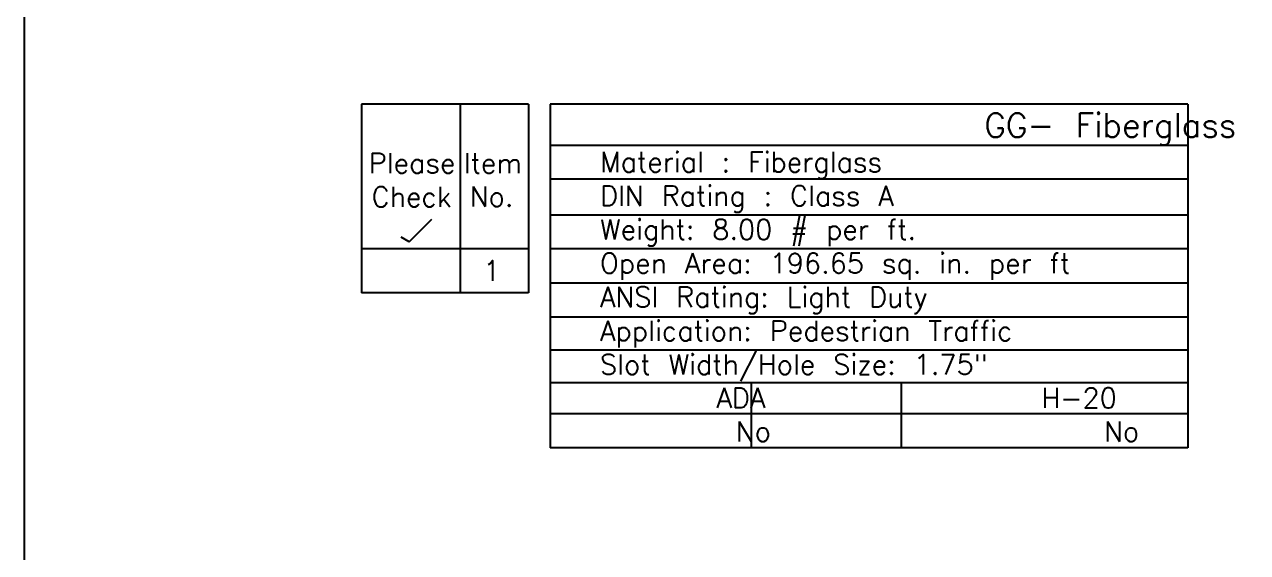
# Model space of a CAD drawing. Extents: x 196 to 587, y -81 to 16.
# Drawn here: x 195.75 to 236.05, y -35.42 to -18.03 of the extents above; entities that cross this region are included whole.
import ezdxf

# ---------------------------------------------------------------- set-up
doc = ezdxf.new("R2010")
doc.units = 0
doc.header["$LTSCALE"] = 4
doc.header["$MEASUREMENT"] = 0
doc.layers.get('0').update_dxf_attribs({"linetype": 'CONTINUOUS'})
doc.layers.add('DIM', color=2, linetype='CONTINUOUS')
doc.styles.get("Standard").update_dxf_attribs({"font": 'txt.shx', "height": 1})

# ---------------------------------------------------------------- blocks, each defined once
blk = doc.blocks.new('*U38')
at = {"color": 250}
for s, height, p in [('                   GG- Fiberglass', 0.792, (212.794, -21.744)), ('   Material : Fiberglass', 0.65997, (212.794, -22.888)), ('   DIN Rating : Class A', 0.65997, (212.794, -23.999)), ('   Weight: 8.00 # per ft.', 0.65997, (212.794, -25.11)), ('   Open Area: 196.65 sq. in. per ft', 0.65997, (212.794, -26.222)), ('   ANSI Rating: Light Duty', 0.65997, (212.794, -27.333)), ('   Application: Pedestrian Traffic', 0.65997, (212.794, -28.444)), ('   Slot Width/Hole Size: 1.75"', 0.65997, (212.794, -29.555)), ('         ADA              H-20              FAA', 0.65997, (212.794, -30.658)), ('          No                 No                No', 0.65997, (212.794, -31.758))]:
    blk.add_text(s, height=height, dxfattribs=at).set_placement(p)
blk = doc.blocks.new('*U39')
at = {"color": 250}
for s, p in [('Please', (207.09, -22.924)), ('Check', (207.188, -24.035))]:
    blk.add_text(s, height=0.66, dxfattribs=at).set_placement(p)
blk = doc.blocks.new('*U40')
at = {"color": 250}
for s, p in [('Item', (210.221, -22.924)), ('No.', (210.418, -24.024))]:
    blk.add_text(s, height=0.66, dxfattribs=at).set_placement(p)
blk = doc.blocks.new('*U41')
at = {"color": 250}
blk.add_text('1', height=0.66, dxfattribs=at).set_placement((210.864, -26.466))

msp = doc.modelspace()

# ---------------------------------------------------------------- linework, layer by layer
at = {"color": 250}
for p, q in [((206.8543, -20.65853), (206.8543, -26.86982)), ((212.35903, -20.65853), (206.8543, -20.65853)), ((210.11022, -20.65853), (210.11022, -26.86982)), ((212.35903, -20.65853), (212.35903, -26.86982)), ((234.08707, -20.65853), (213.07353, -20.65853)), ((213.07353, -20.65853), (213.07353, -31.96973)), ((234.08707, -20.65853), (234.08707, -31.96973)), ((234.08707, -22.01225), (213.07353, -22.01225)), ((234.08707, -23.12691), (213.07353, -23.12691)), ((208.42373, -25.18524), (209.16885, -24.44012)), ((234.08707, -24.30912), (213.07353, -24.30912)), ((208.42373, -25.18524), (208.15697, -25.03123)), ((212.35903, -25.42189), (206.8543, -25.42189)), ((234.08707, -25.42189), (213.07353, -25.42189)), ((234.08707, -26.55144), (213.07353, -26.55144)), ((212.35903, -26.86982), (206.8543, -26.86982)), ((234.08707, -27.66257), (213.07353, -27.66257)), ((234.08707, -28.75497), (213.07353, -28.75497)), ((234.08707, -29.8246), (213.07353, -29.8246)), ((219.69456, -29.8246), (219.69456, -31.96973)), ((224.63405, -29.8246), (224.63405, -31.96973)), ((234.08707, -30.85489), (213.07353, -30.85489)), ((234.08707, -31.96973), (213.07353, -31.96973))]:
    msp.add_line(p, q, dxfattribs=at)
at = {"layer": 'DIM'}
msp.add_lwpolyline([(195.7481, 15.65648), (315.95537, 15.65648), (315.95537, -81.0086), (195.7481, -81.0086)], close=True, dxfattribs=at)

# ---------------------------------------------------------------- block references
for name in ['*U38', '*U39', '*U40', '*U41']:
    msp.add_blockref(name, (0, 0), dxfattribs=at)

doc.saveas('drawing.dxf')
